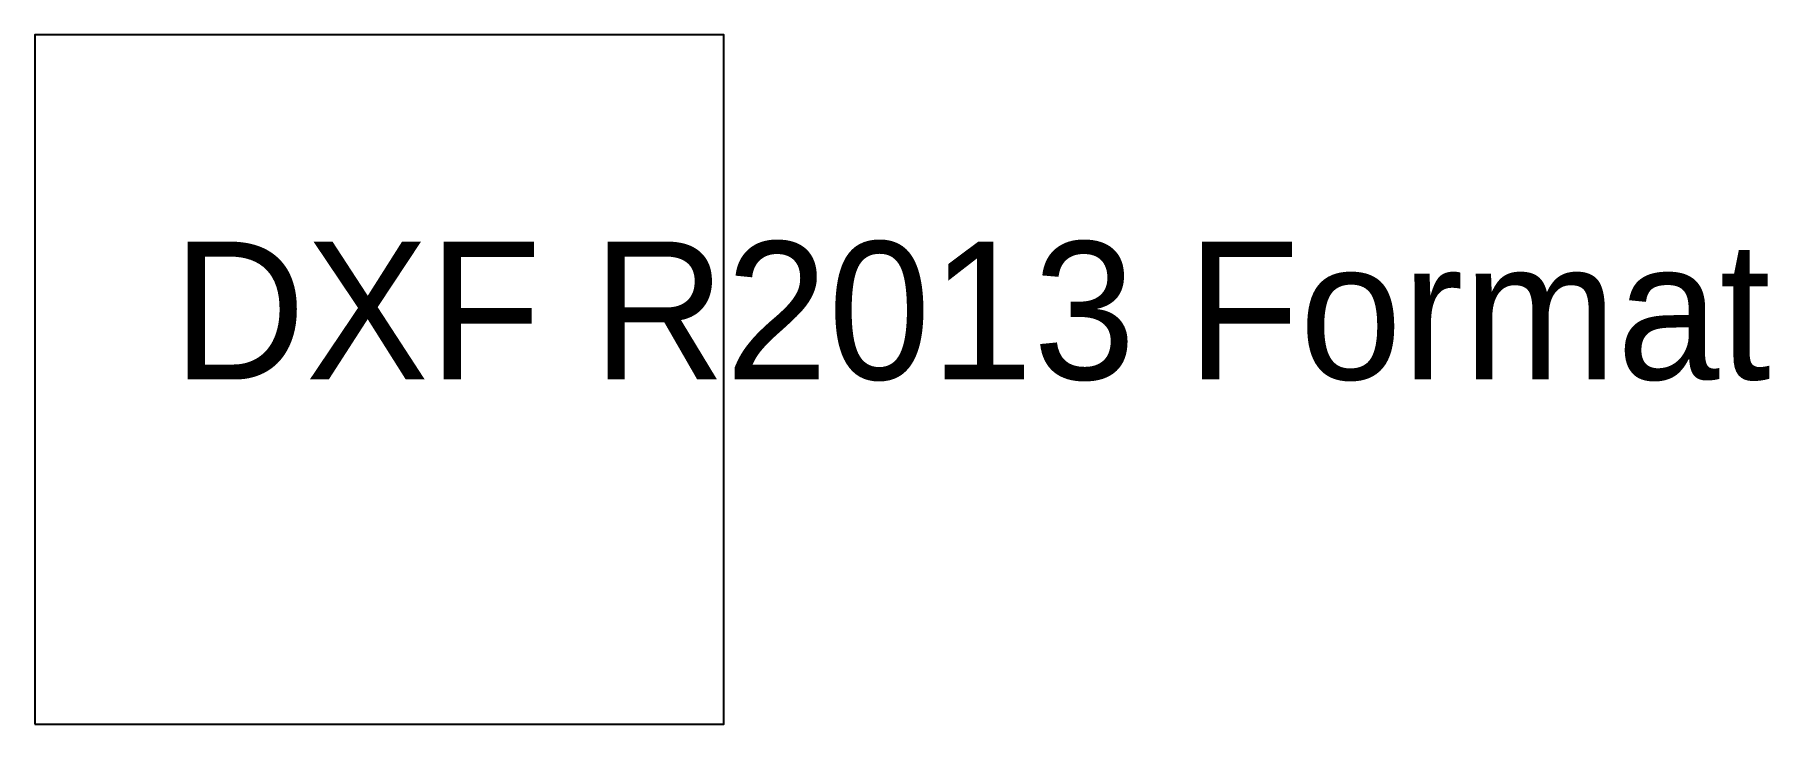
# Model space of a CAD drawing. Header units: metres. Extents: x 0 to 25.2, y 0 to 10.
import ezdxf

# ---------------------------------------------------------------- set-up
doc = ezdxf.new("R2010")
doc.units = ezdxf.units.M

msp = doc.modelspace()

# ---------------------------------------------------------------- linework, layer by layer
msp.add_lwpolyline([(0, 0), (10, 0), (10, 10), (0, 10), (0, 0)])

# ---------------------------------------------------------------- texts
msp.add_text('DXF R2013 Format', height=2).set_placement((2, 5))

doc.saveas('drawing.dxf')
